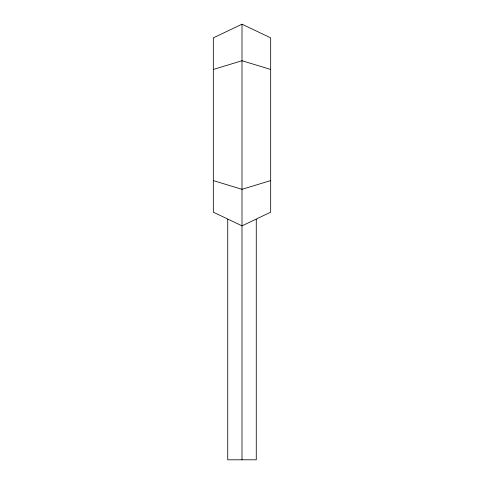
<?xml version="1.0" encoding="UTF-8"?>
<svg xmlns="http://www.w3.org/2000/svg" width="484" height="484" viewBox="0 0 484 484"><rect width="100%" height="100%" fill="white"/><g stroke="black" fill="none" stroke-linecap="round" stroke-linejoin="round"><path stroke-width="0.73" d="M242 24.2L213.329 37.861L213.329 212.186L242 225.846L270.671 212.186L270.671 37.861L242 24.2L242 459.8M213.329 69.448L242 60.736L270.671 69.448M270.671 180.599L242 189.311L213.329 180.599M256.266 219.331L256.266 459.8L227.734 459.8L227.734 219.331"/></g></svg>
